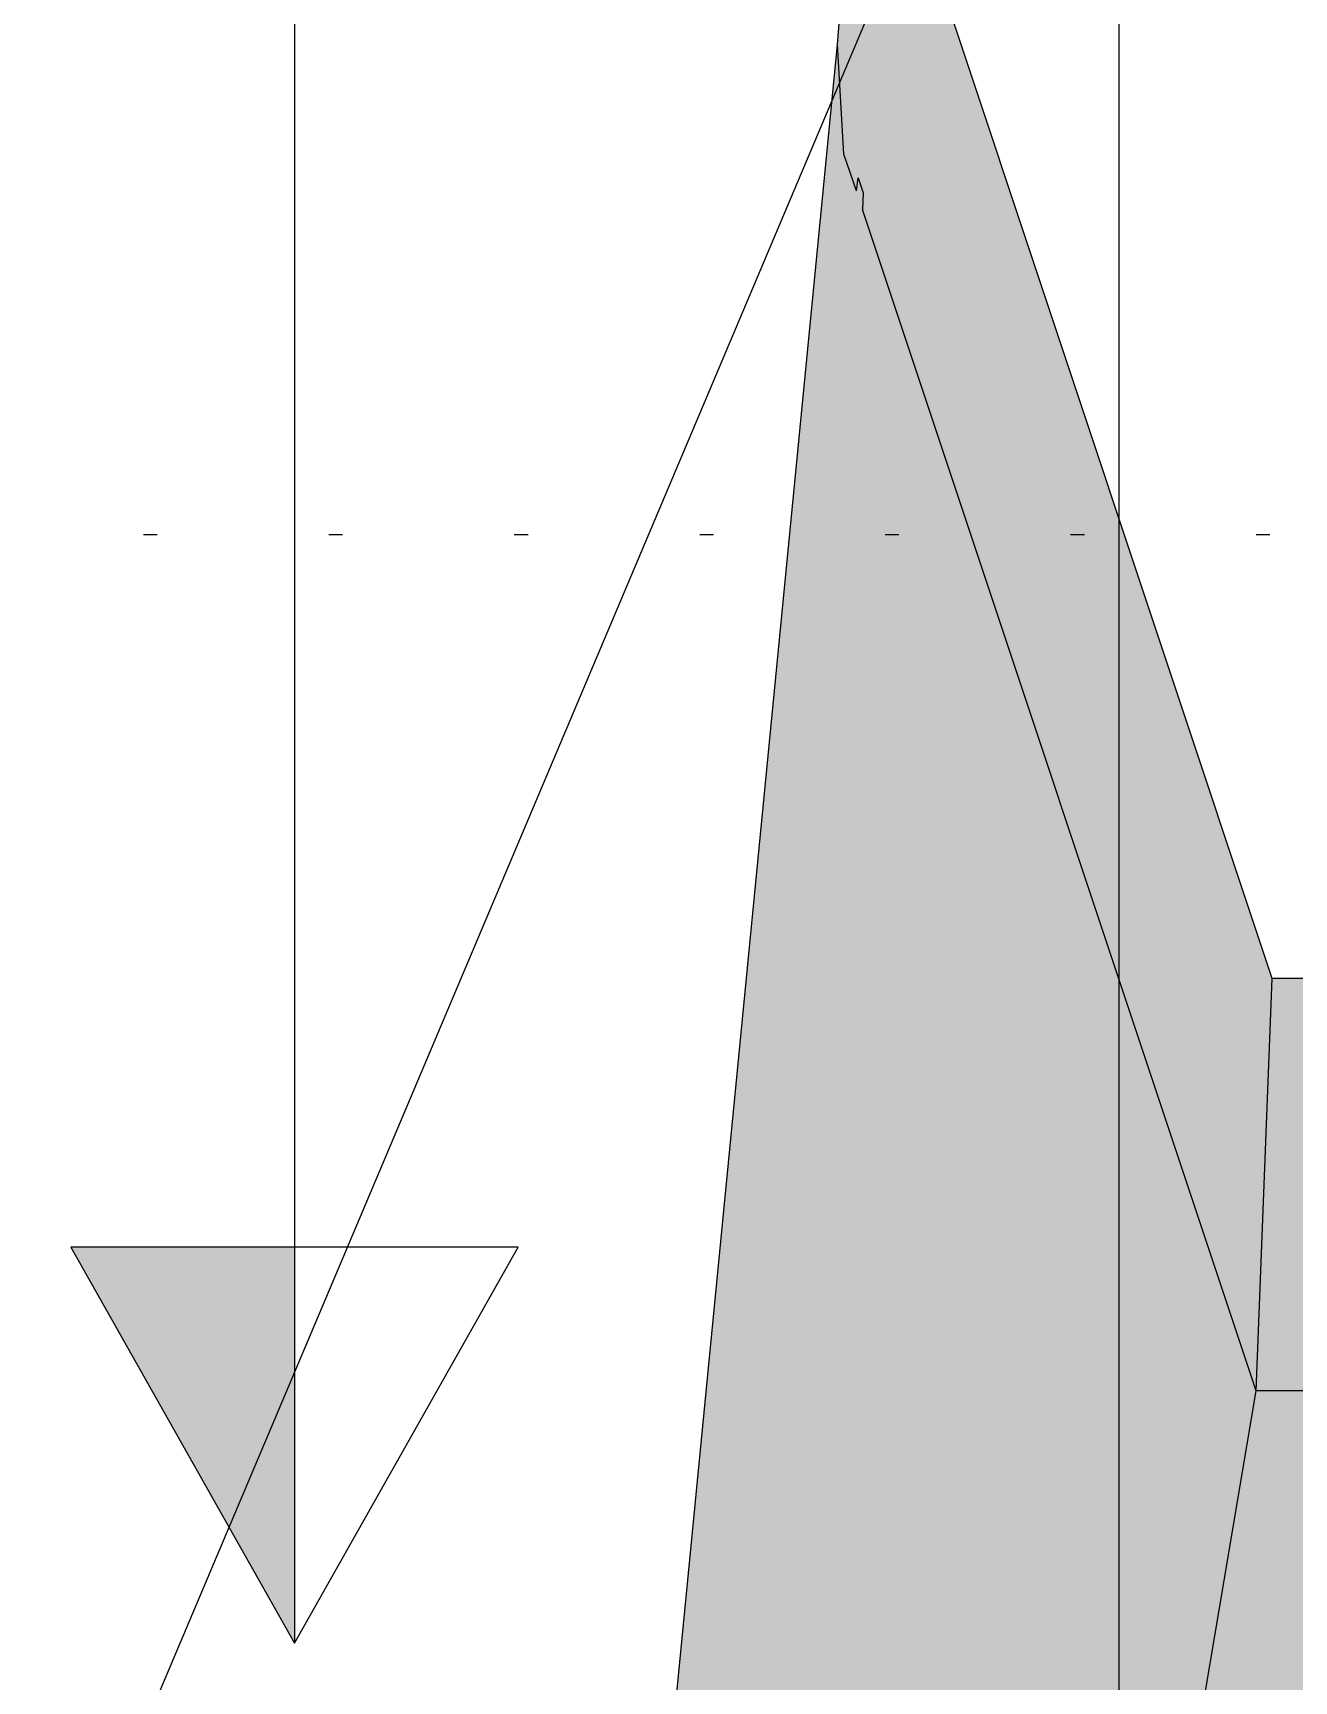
# Model space of a CAD drawing. Header units: millimetres. Extents: x -1499 to 6658, y -12483 to -6008.
# Drawn here: x 2308.25 to 2317.43, y -10885.4 to -10873.41 of the extents above; entities that cross this region are included whole.
import ezdxf

# ---------------------------------------------------------------- set-up
doc = ezdxf.new("R2010")
doc.units = ezdxf.units.MM
doc.linetypes.add('A-DOTLN01H', pattern=[0.125, 0, -0.125])
for name, color, linetype in [('CR-GRID', 56, 'A-DOTLN01H'), ('CR-LEAL', 1, 'Continuous'), ('CS-LEAL', 1, 'Continuous'), ('CS-STEL-MAJR', 4, 'Continuous'), ('수직그리드', 1, 'Continuous'), ('종단지반선', 3, 'Continuous')]:
    doc.layers.add(name, color=color, linetype=linetype)

msp = doc.modelspace()

# ---------------------------------------------------------------- hatches: boundary and pattern name
at = {"layer": 'CS-LEAL'}
msp.add_hatch(color=253, dxfattribs=at).paths.add_polyline_path([(2327.157, -10880.289), (2317.275, -10880.289), (2314.369, -10871.569), (2314.236, -10871.859), (2314.109, -10873.492), (2310.157, -10914.063), (2310.157, -10928.571), (2310.057, -10928.571), (2310.057, -10929.171), (2327.157, -10929.171)])

# ---------------------------------------------------------------- linework, layer by layer
at = {"layer": 'CR-GRID', "linetype": 'A-DOTLN01H', "ltscale": 10}
msp.add_line((2236.157, -10877.058), (6196.157, -10877.058), dxfattribs=at)
at = {"layer": 'CR-LEAL'}
msp.add_line((2310.157, -10846.589), (2310.157, -10885.124), dxfattribs=at)
msp.add_lwpolyline([(2310.157, -10885.124), (2311.786, -10882.244), (2308.528, -10882.244)], close=True, dxfattribs=at)
msp.add_solid([(2310.157, -10885.124), (2310.157, -10885.124), (2310.157, -10882.244), (2308.528, -10882.244)], dxfattribs=at)
at = {"layer": 'CS-STEL-MAJR', "color": 7, "linetype": 'ByBlock'}
for p, q in [((2317.275, -10880.289), (2314.369, -10871.569)), ((2314.109, -10873.492), (2314.236, -10871.859)), ((2310.157, -10914.063), (2314.109, -10873.492)), ((2314.157, -10874.289), (2314.109, -10873.492)), ((2314.247, -10874.557), (2314.157, -10874.289)), ((2314.247, -10874.557), (2314.26, -10874.463)), ((2314.26, -10874.463), (2314.296, -10874.571)), ((2314.296, -10874.571), (2314.291, -10874.692)), ((2317.157, -10883.289), (2314.291, -10874.692)), ((2317.157, -10883.289), (2317.275, -10880.289)), ((2327.157, -10880.289), (2317.275, -10880.289)), ((2310.157, -10924.701), (2317.157, -10883.289)), ((2327.157, -10883.289), (2317.157, -10883.289))]:
    msp.add_line(p, q, dxfattribs=at)
at = {"layer": '수직그리드'}
msp.add_line((2316.157, -10868.958), (2316.157, -11873.058), dxfattribs=at)
at = {"layer": '종단지반선', "flags": 128}
msp.add_lwpolyline([(2381.457, -10694.358), (2376.157, -10704.444), (2356.157, -10759.722), (2336.157, -10823.166), (2316.157, -10868.958), (2296.157, -10916.268), (2282.257, -10926.06), (2280.157, -10938.51), (2276.157, -10939.65), (2256.157, -10954.968)], dxfattribs=at)

doc.saveas('drawing.dxf')
